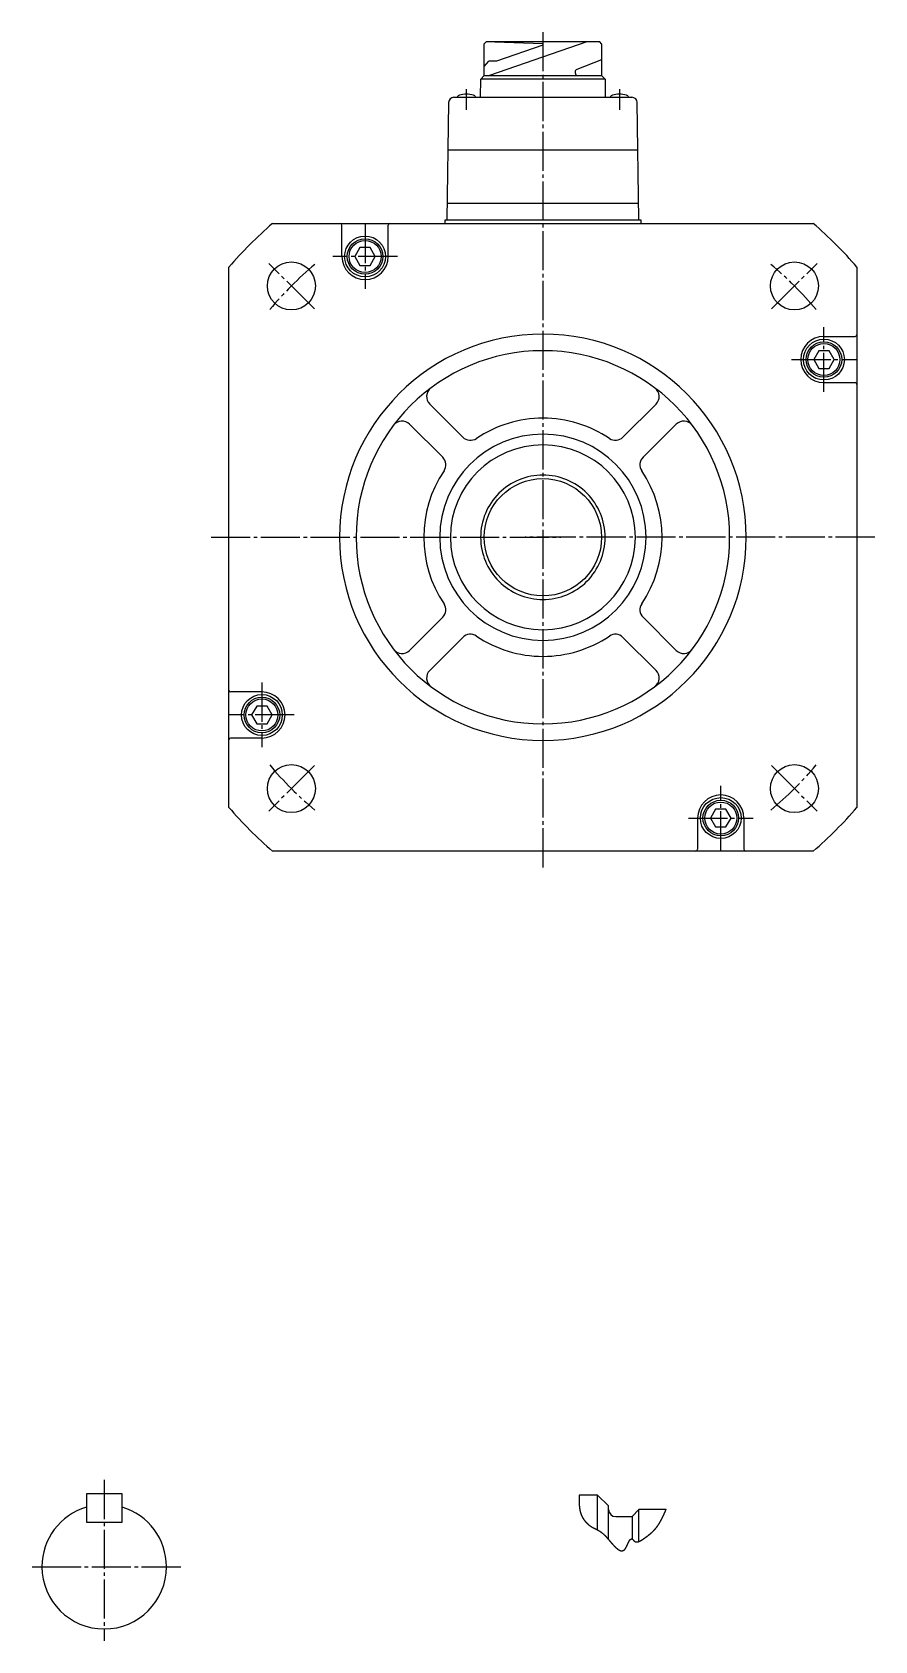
# Model space of a CAD drawing. Extents: x -435 to 485, y -233 to 290.
# Drawn here: x 247.6 to 484.5, y -165.4 to 287.2 of the extents above; entities that cross this region are included whole.
import ezdxf

# ---------------------------------------------------------------- set-up
doc = ezdxf.new("R2010")
doc.units = 0
doc.linetypes.add('DASH_CENTER', pattern=[14, 11, -1, 1, -1])
doc.layers.get('0').update_dxf_attribs({"linetype": 'CONTINUOUS'})

msp = doc.modelspace()

# ---------------------------------------------------------------- linework, layer by layer
at = {"color": 1, "linetype": 'DASH_CENTER'}
for p, q in [((391.21, 287.18), (391.21, 51.77)), ((369.72, 265.37), (369.72, 271.11)), ((412.72, 271.11), (412.72, 265.37)), ((341.22, 233.17), (341.22, 214.97)), ((326.96, 209.32), (314.14, 222.14)), ((350.32, 224.07), (332.12, 224.07)), ((455.47, 209.32), (468.29, 222.14)), ((470.21, 185.97), (470.21, 204.17)), ((461.11, 195.07), (479.31, 195.07)), ((297.92, 145.07), (396.22, 145.07)), ((484.51, 145.07), (386.21, 145.07)), ((312.22, 104.17), (312.22, 85.97)), ((321.32, 95.07), (303.12, 95.07)), ((326.96, 80.82), (314.14, 67.99)), ((455.47, 80.82), (468.29, 67.99)), ((441.21, 56.97), (441.21, 75.17)), ((432.11, 66.07), (450.31, 66.07)), ((267.89, -120.17), (267.89, -162.08)), ((247.64, -144.58), (250.39, -144.58)), ((250.39, -144.58), (285.39, -144.58)), ((285.39, -144.58), (289.45, -144.58)), ((267.89, -162.08), (267.89, -165.43))]:
    msp.add_line(p, q, dxfattribs=at)
at = {"color": 7, "linetype": 'CONTINUOUS'}
for p, q in [((374.72, 283.92), (375.22, 284.42)), ((374.72, 274.98), (374.72, 283.92)), ((407.21, 284.42), (375.22, 284.42)), ((407.21, 284.42), (375.23, 284.42)), ((403.54, 284.42), (376.24, 274.98)), ((377.74, 284.42), (391.16, 284.03)), ((391.16, 283.56), (378.15, 279.07)), ((391.16, 284.03), (391.16, 283.56)), ((407.71, 283.92), (407.21, 284.42)), ((407.71, 283.92), (407.71, 274.98)), ((374.72, 277.57), (375.97, 279.07)), ((378.15, 279.07), (375.97, 279.07)), ((407.71, 279.4), (400.75, 276.66)), ((373.69, 268.87), (373.72, 273.98)), ((373.72, 273.98), (374.72, 274.98)), ((408.71, 273.98), (373.72, 273.98)), ((374.72, 274.98), (401.03, 274.98)), ((400.28, 275.97), (400.28, 275.73)), ((401.03, 274.98), (407.71, 274.98)), ((407.71, 274.98), (408.71, 273.98)), ((407.71, 274.98), (408.71, 273.98)), ((408.71, 273.98), (408.74, 268.87)), ((364.69, 267.39), (364.22, 234.37)), ((366.19, 268.87), (391.21, 268.87)), ((391.21, 268.87), (416.24, 268.87)), ((418.21, 234.37), (417.74, 267.39)), ((364.5, 254.07), (391.21, 254.07)), ((391.21, 254.07), (417.93, 254.07)), ((364.29, 239.07), (391.21, 239.07)), ((391.21, 239.07), (418.14, 239.07)), ((315.22, 233.37), (391.21, 233.37)), ((334.72, 224.07), (334.72, 232.87)), ((347.72, 224.07), (347.72, 232.87)), ((363.72, 234.37), (391.21, 234.37)), ((363.72, 233.37), (363.72, 234.37)), ((391.21, 233.37), (467.21, 233.37)), ((391.21, 234.37), (418.72, 234.37)), ((418.72, 234.37), (418.72, 233.37)), ((339.77, 226.57), (338.33, 224.07)), ((342.66, 226.57), (339.77, 226.57)), ((344.1, 224.07), (342.66, 226.57)), ((338.33, 224.07), (339.77, 221.57)), ((342.66, 221.57), (344.1, 224.07)), ((302.92, 69.07), (302.92, 221.06)), ((339.77, 221.57), (342.66, 221.57)), ((479.51, 221.06), (479.51, 69.07)), ((470.21, 201.57), (479.01, 201.57)), ((468.77, 197.57), (467.33, 195.07)), ((467.33, 195.07), (468.77, 192.57)), ((471.66, 197.57), (468.77, 197.57)), ((473.1, 195.07), (471.66, 197.57)), ((471.66, 192.57), (473.1, 195.07)), ((468.77, 192.57), (471.66, 192.57)), ((470.21, 188.57), (479.01, 188.57)), ((368.71, 173.23), (359.39, 182.55)), ((423.03, 182.54), (413.72, 173.23)), ((363.06, 167.57), (353.74, 176.89)), ((419.37, 167.57), (428.71, 176.9)), ((363.06, 122.57), (353.72, 113.23)), ((419.37, 122.57), (428.69, 113.25)), ((359.4, 107.6), (368.71, 116.91)), ((413.72, 116.91), (423.04, 107.59)), ((312.22, 101.57), (303.42, 101.57)), ((310.77, 97.57), (309.33, 95.07)), ((309.33, 95.07), (310.77, 92.57)), ((313.66, 97.57), (310.77, 97.57)), ((315.1, 95.07), (313.66, 97.57)), ((313.66, 92.57), (315.1, 95.07)), ((310.77, 92.57), (313.66, 92.57)), ((312.22, 88.57), (303.42, 88.57)), ((439.77, 68.57), (438.33, 66.07)), ((442.66, 68.57), (439.77, 68.57)), ((444.1, 66.07), (442.66, 68.57)), ((434.71, 66.07), (434.71, 57.27)), ((438.33, 66.07), (439.77, 63.57)), ((439.77, 63.57), (442.66, 63.57)), ((442.66, 63.57), (444.1, 66.07)), ((447.71, 66.07), (447.71, 57.27)), ((391.21, 56.77), (315.22, 56.77)), ((467.21, 56.77), (391.21, 56.77)), ((418.21, 56.77), (391.21, 56.77)), ((262.89, -124.08), (262.89, -127.8)), ((272.89, -124.08), (262.89, -124.08)), ((272.89, -127.8), (272.89, -124.08)), ((406.57, -124.41), (401.4, -124.41)), ((406.57, -124.41), (409.69, -127.41)), ((406.57, -134.21), (406.57, -124.41)), ((262.89, -127.8), (262.89, -132.08)), ((272.89, -132.08), (272.89, -127.8)), ((409.69, -136.95), (409.69, -127.41)), ((411.69, -130.48), (416.34, -130.48)), ((416.34, -130.48), (418.2, -128.44)), ((416.34, -130.48), (416.34, -136.8)), ((425.87, -128.44), (418.2, -128.44)), ((418.2, -137.48), (418.2, -128.44)), ((262.89, -132.08), (272.89, -132.08))]:
    msp.add_line(p, q, dxfattribs=at)
at = {"color": 2}
msp.add_polyline3d([(401.4, -124.41, 0), (401.4, -124.45, 0), (401.4, -124.49, 0), (401.4, -124.53, 0), (401.4, -124.57, 0), (401.39, -124.61, 0), (401.39, -124.65, 0), (401.39, -124.69, 0), (401.39, -124.73, 0), (401.39, -124.77, 0), (401.39, -124.81, 0), (401.39, -124.85, 0), (401.39, -124.89, 0), (401.39, -124.93, 0), (401.39, -124.97, 0), (401.39, -125.01, 0), (401.39, -125.05, 0), (401.39, -125.09, 0), (401.39, -125.14, 0), (401.39, -125.17, 0), (401.39, -125.22, 0), (401.38, -125.26, 0), (401.38, -125.3, 0), (401.38, -125.34, 0), (401.38, -125.38, 0), (401.38, -125.42, 0), (401.38, -125.46, 0), (401.38, -125.5, 0), (401.38, -125.54, 0), (401.38, -125.58, 0), (401.38, -125.62, 0), (401.38, -125.66, 0), (401.38, -125.7, 0), (401.38, -125.74, 0), (401.38, -125.78, 0), (401.38, -125.82, 0), (401.38, -125.86, 0), (401.38, -125.9, 0), (401.38, -125.94, 0), (401.38, -125.99, 0), (401.38, -126.03, 0), (401.38, -126.07, 0), (401.38, -126.11, 0), (401.39, -126.15, 0), (401.39, -126.19, 0), (401.39, -126.23, 0), (401.39, -126.27, 0), (401.39, -126.31, 0), (401.39, -126.35, 0), (401.39, -126.39, 0), (401.39, -126.43, 0), (401.39, -126.47, 0), (401.39, -126.51, 0), (401.39, -126.55, 0), (401.4, -126.59, 0), (401.4, -126.63, 0), (401.4, -126.67, 0), (401.4, -126.72, 0), (401.4, -126.75, 0), (401.4, -126.8, 0), (401.41, -126.84, 0), (401.41, -126.88, 0), (401.41, -126.92, 0), (401.41, -126.96, 0), (401.41, -127, 0), (401.42, -127.04, 0), (401.42, -127.08, 0), (401.42, -127.12, 0), (401.42, -127.16, 0), (401.43, -127.2, 0), (401.43, -127.24, 0), (401.43, -127.28, 0), (401.44, -127.32, 0), (401.44, -127.36, 0), (401.44, -127.4, 0), (401.44, -127.44, 0), (401.45, -127.48, 0), (401.45, -127.52, 0), (401.46, -127.56, 0), (401.46, -127.61, 0), (401.46, -127.64, 0), (401.47, -127.69, 0), (401.47, -127.73, 0), (401.48, -127.77, 0), (401.48, -127.81, 0), (401.49, -127.85, 0), (401.49, -127.89, 0), (401.5, -127.93, 0), (401.5, -127.97, 0), (401.51, -128.01, 0), (401.51, -128.05, 0), (401.52, -128.09, 0), (401.52, -128.13, 0), (401.53, -128.17, 0), (401.54, -128.21, 0), (401.54, -128.25, 0), (401.55, -128.29, 0), (401.55, -128.33, 0), (401.56, -128.37, 0), (401.57, -128.41, 0), (401.57, -128.45, 0), (401.58, -128.49, 0), (401.59, -128.53, 0), (401.6, -128.57, 0), (401.61, -128.61, 0), (401.61, -128.65, 0), (401.62, -128.69, 0), (401.63, -128.73, 0), (401.64, -128.77, 0), (401.65, -128.81, 0), (401.65, -128.85, 0), (401.66, -128.89, 0), (401.67, -128.93, 0), (401.68, -128.97, 0), (401.69, -129, 0), (401.7, -129.04, 0), (401.71, -129.08, 0), (401.72, -129.12, 0), (401.73, -129.16, 0), (401.74, -129.2, 0), (401.75, -129.24, 0), (401.76, -129.28, 0), (401.78, -129.32, 0), (401.79, -129.36, 0), (401.8, -129.4, 0), (401.81, -129.44, 0), (401.82, -129.48, 0), (401.83, -129.51, 0), (401.85, -129.55, 0), (401.86, -129.59, 0), (401.87, -129.63, 0), (401.88, -129.67, 0), (401.9, -129.71, 0), (401.91, -129.75, 0), (401.93, -129.78, 0), (401.94, -129.82, 0), (401.95, -129.86, 0), (401.97, -129.9, 0), (401.98, -129.94, 0), (402, -129.97, 0), (402.01, -130.01, 0), (402.03, -130.05, 0), (402.04, -130.09, 0), (402.06, -130.12, 0), (402.07, -130.16, 0), (402.09, -130.2, 0), (402.11, -130.24, 0), (402.12, -130.27, 0), (402.14, -130.31, 0), (402.16, -130.35, 0), (402.18, -130.38, 0), (402.19, -130.42, 0), (402.21, -130.46, 0), (402.23, -130.49, 0), (402.25, -130.53, 0), (402.27, -130.56, 0), (402.29, -130.6, 0), (402.3, -130.64, 0), (402.32, -130.67, 0), (402.34, -130.71, 0), (402.36, -130.74, 0), (402.38, -130.78, 0), (402.4, -130.81, 0), (402.42, -130.85, 0), (402.44, -130.88, 0), (402.46, -130.92, 0), (402.49, -130.95, 0), (402.51, -130.99, 0), (402.53, -131.02, 0), (402.55, -131.06, 0), (402.57, -131.09, 0), (402.6, -131.12, 0), (402.62, -131.16, 0), (402.64, -131.19, 0), (402.66, -131.23, 0), (402.69, -131.26, 0), (402.71, -131.29, 0), (402.73, -131.33, 0), (402.76, -131.36, 0), (402.78, -131.39, 0), (402.81, -131.42, 0), (402.83, -131.46, 0), (402.85, -131.49, 0), (402.88, -131.52, 0), (402.9, -131.55, 0), (402.93, -131.59, 0), (402.95, -131.62, 0), (402.98, -131.65, 0), (403, -131.68, 0), (403.03, -131.71, 0), (403.06, -131.75, 0), (403.08, -131.78, 0), (403.11, -131.81, 0), (403.13, -131.84, 0), (403.16, -131.87, 0), (403.19, -131.9, 0), (403.22, -131.93, 0), (403.24, -131.96, 0), (403.27, -131.99, 0), (403.3, -132.02, 0), (403.33, -132.05, 0), (403.35, -132.08, 0), (403.38, -132.11, 0), (403.41, -132.14, 0), (403.44, -132.17, 0), (403.47, -132.2, 0), (403.5, -132.23, 0), (403.52, -132.25, 0), (403.55, -132.28, 0), (403.58, -132.31, 0), (403.61, -132.34, 0), (403.64, -132.37, 0), (403.67, -132.4, 0), (403.7, -132.43, 0), (403.73, -132.45, 0), (403.76, -132.48, 0), (403.79, -132.51, 0), (403.82, -132.53, 0), (403.85, -132.56, 0), (403.88, -132.59, 0), (403.91, -132.62, 0), (403.94, -132.64, 0), (403.97, -132.67, 0), (404, -132.69, 0), (404.04, -132.72, 0), (404.07, -132.75, 0), (404.1, -132.77, 0), (404.13, -132.8, 0), (404.16, -132.82, 0), (404.19, -132.85, 0), (404.23, -132.88, 0), (404.26, -132.9, 0), (404.29, -132.93, 0), (404.32, -132.95, 0), (404.36, -132.97, 0), (404.39, -133, 0), (404.42, -133.02, 0), (404.45, -133.05, 0), (404.49, -133.07, 0), (404.52, -133.09, 0), (404.55, -133.12, 0), (404.59, -133.14, 0), (404.62, -133.16, 0), (404.65, -133.19, 0), (404.69, -133.21, 0), (404.72, -133.23, 0), (404.75, -133.25, 0), (404.79, -133.28, 0), (404.82, -133.3, 0), (404.86, -133.32, 0), (404.89, -133.34, 0), (404.93, -133.36, 0), (404.96, -133.38, 0), (404.99, -133.41, 0), (405.03, -133.43, 0), (405.06, -133.45, 0), (405.1, -133.47, 0), (405.13, -133.49, 0), (405.17, -133.51, 0), (405.2, -133.53, 0), (405.24, -133.55, 0), (405.27, -133.57, 0), (405.31, -133.59, 0), (405.35, -133.6, 0), (405.38, -133.62, 0), (405.42, -133.64, 0), (405.45, -133.66, 0), (405.49, -133.68, 0), (405.53, -133.7, 0), (405.56, -133.72, 0), (405.6, -133.74, 0), (405.63, -133.75, 0), (405.67, -133.77, 0), (405.71, -133.79, 0), (405.74, -133.81, 0), (405.78, -133.82, 0), (405.82, -133.84, 0), (405.85, -133.86, 0), (405.89, -133.88, 0), (405.93, -133.89, 0), (405.96, -133.91, 0), (406, -133.93, 0), (406.04, -133.95, 0), (406.07, -133.96, 0), (406.11, -133.98, 0), (406.15, -134, 0), (406.18, -134.02, 0), (406.22, -134.03, 0), (406.26, -134.05, 0), (406.29, -134.07, 0), (406.33, -134.09, 0), (406.37, -134.1, 0), (406.4, -134.12, 0), (406.44, -134.14, 0), (406.47, -134.16, 0), (406.51, -134.18, 0), (406.55, -134.2, 0), (406.58, -134.22, 0), (406.62, -134.23, 0), (406.65, -134.25, 0), (406.69, -134.27, 0), (406.72, -134.29, 0), (406.76, -134.31, 0), (406.79, -134.33, 0), (406.83, -134.35, 0), (406.86, -134.37, 0), (406.9, -134.4, 0), (406.93, -134.41, 0), (406.97, -134.44, 0), (407, -134.46, 0), (407.04, -134.48, 0), (407.07, -134.5, 0), (407.11, -134.52, 0), (407.14, -134.54, 0), (407.17, -134.57, 0), (407.21, -134.59, 0), (407.24, -134.61, 0), (407.28, -134.63, 0), (407.31, -134.66, 0), (407.34, -134.68, 0), (407.38, -134.7, 0), (407.41, -134.73, 0), (407.44, -134.75, 0), (407.48, -134.78, 0), (407.51, -134.8, 0), (407.54, -134.82, 0), (407.57, -134.85, 0), (407.61, -134.87, 0), (407.64, -134.9, 0), (407.67, -134.92, 0), (407.7, -134.95, 0), (407.73, -134.97, 0), (407.77, -135, 0), (407.8, -135.02, 0), (407.83, -135.05, 0), (407.86, -135.07, 0), (407.89, -135.1, 0), (407.92, -135.12, 0), (407.95, -135.15, 0), (407.99, -135.18, 0), (408.02, -135.2, 0), (408.05, -135.23, 0), (408.08, -135.26, 0), (408.11, -135.28, 0), (408.14, -135.31, 0), (408.17, -135.34, 0), (408.2, -135.36, 0), (408.23, -135.39, 0), (408.26, -135.42, 0), (408.29, -135.45, 0), (408.32, -135.47, 0), (408.35, -135.5, 0), (408.38, -135.53, 0), (408.41, -135.56, 0), (408.44, -135.59, 0), (408.47, -135.61, 0), (408.5, -135.64, 0), (408.52, -135.67, 0), (408.55, -135.7, 0), (408.58, -135.73, 0), (408.61, -135.76, 0), (408.64, -135.78, 0), (408.67, -135.81, 0), (408.7, -135.84, 0), (408.73, -135.87, 0), (408.75, -135.9, 0), (408.78, -135.93, 0), (408.81, -135.96, 0), (408.84, -135.99, 0), (408.87, -136.02, 0), (408.89, -136.05, 0), (408.92, -136.08, 0), (408.95, -136.11, 0), (408.98, -136.14, 0), (409, -136.17, 0), (409.03, -136.2, 0), (409.06, -136.23, 0), (409.08, -136.26, 0), (409.11, -136.29, 0), (409.14, -136.32, 0), (409.17, -136.35, 0), (409.19, -136.38, 0), (409.22, -136.41, 0), (409.25, -136.44, 0), (409.27, -136.47, 0), (409.3, -136.5, 0), (409.33, -136.53, 0), (409.36, -136.56, 0), (409.38, -136.59, 0), (409.41, -136.62, 0), (409.43, -136.65, 0), (409.46, -136.68, 0), (409.49, -136.71, 0), (409.51, -136.74, 0), (409.54, -136.77, 0), (409.57, -136.8, 0), (409.59, -136.83, 0), (409.62, -136.87, 0), (409.65, -136.9, 0), (409.67, -136.93, 0), (409.7, -136.96, 0), (409.73, -136.99, 0), (409.75, -137.02, 0), (409.78, -137.05, 0), (409.8, -137.08, 0), (409.83, -137.11, 0), (409.86, -137.14, 0), (409.88, -137.17, 0), (409.91, -137.21, 0), (409.94, -137.24, 0), (409.96, -137.27, 0), (409.99, -137.3, 0), (410.01, -137.33, 0), (410.04, -137.36, 0), (410.07, -137.39, 0), (410.09, -137.42, 0), (410.12, -137.45, 0), (410.14, -137.48, 0), (410.17, -137.51, 0), (410.2, -137.54, 0), (410.22, -137.57, 0), (410.25, -137.61, 0), (410.27, -137.64, 0), (410.3, -137.67, 0), (410.33, -137.7, 0), (410.35, -137.73, 0), (410.38, -137.76, 0), (410.41, -137.79, 0), (410.43, -137.82, 0), (410.46, -137.85, 0), (410.49, -137.88, 0), (410.51, -137.91, 0), (410.54, -137.94, 0), (410.57, -137.97, 0), (410.59, -138, 0), (410.62, -138.04, 0), (410.65, -138.07, 0), (410.67, -138.1, 0), (410.7, -138.13, 0), (410.73, -138.16, 0), (410.75, -138.19, 0), (410.78, -138.22, 0), (410.81, -138.25, 0), (410.83, -138.28, 0), (410.86, -138.31, 0), (410.89, -138.34, 0), (410.92, -138.37, 0), (410.94, -138.4, 0), (410.97, -138.43, 0), (411, -138.46, 0), (411.03, -138.49, 0), (411.05, -138.52, 0), (411.08, -138.55, 0), (411.11, -138.58, 0), (411.14, -138.61, 0), (411.16, -138.64, 0), (411.19, -138.67, 0), (411.22, -138.7, 0), (411.25, -138.72, 0), (411.28, -138.75, 0), (411.31, -138.78, 0), (411.33, -138.81, 0), (411.36, -138.84, 0), (411.39, -138.87, 0), (411.42, -138.9, 0), (411.45, -138.93, 0), (411.48, -138.96, 0), (411.5, -138.98, 0), (411.53, -139.01, 0), (411.56, -139.04, 0), (411.59, -139.07, 0), (411.62, -139.1, 0), (411.65, -139.12, 0), (411.68, -139.15, 0), (411.71, -139.18, 0), (411.74, -139.21, 0), (411.77, -139.23, 0), (411.8, -139.26, 0), (411.83, -139.29, 0), (411.86, -139.31, 0), (411.89, -139.34, 0), (411.92, -139.37, 0), (411.95, -139.39, 0), (411.98, -139.42, 0), (412.01, -139.44, 0), (412.04, -139.47, 0), (412.07, -139.49, 0), (412.11, -139.52, 0), (412.14, -139.54, 0), (412.17, -139.57, 0), (412.2, -139.59, 0), (412.24, -139.62, 0), (412.27, -139.64, 0), (412.3, -139.66, 0), (412.34, -139.69, 0), (412.37, -139.71, 0), (412.4, -139.73, 0), (412.44, -139.76, 0), (412.48, -139.78, 0), (412.51, -139.8, 0), (412.55, -139.82, 0), (412.58, -139.84, 0), (412.62, -139.87, 0), (412.65, -139.89, 0), (412.69, -139.91, 0), (412.73, -139.93, 0), (412.77, -139.94, 0), (412.8, -139.96, 0), (412.84, -139.98, 0), (412.88, -140, 0), (412.92, -140.01, 0), (412.96, -140.03, 0), (413, -140.04, 0), (413.03, -140.05, 0), (413.07, -140.06, 0), (413.11, -140.07, 0), (413.15, -140.08, 0), (413.19, -140.09, 0), (413.23, -140.09, 0), (413.27, -140.1, 0), (413.31, -140.1, 0), (413.35, -140.1, 0), (413.39, -140.1, 0), (413.43, -140.1, 0), (413.47, -140.09, 0), (413.51, -140.09, 0), (413.55, -140.08, 0), (413.59, -140.07, 0), (413.63, -140.06, 0), (413.67, -140.05, 0), (413.71, -140.03, 0), (413.75, -140.02, 0), (413.79, -140, 0), (413.83, -139.99, 0), (413.86, -139.97, 0), (413.9, -139.95, 0), (413.94, -139.93, 0), (413.97, -139.91, 0), (414.01, -139.88, 0), (414.04, -139.86, 0), (414.08, -139.83, 0), (414.11, -139.81, 0), (414.14, -139.78, 0), (414.17, -139.75, 0), (414.2, -139.73, 0), (414.23, -139.7, 0), (414.26, -139.67, 0), (414.28, -139.64, 0), (414.31, -139.6, 0), (414.33, -139.57, 0), (414.36, -139.54, 0), (414.38, -139.51, 0), (414.41, -139.47, 0), (414.43, -139.44, 0), (414.45, -139.41, 0), (414.47, -139.37, 0), (414.49, -139.34, 0), (414.51, -139.3, 0), (414.53, -139.27, 0), (414.55, -139.23, 0), (414.57, -139.19, 0), (414.59, -139.16, 0), (414.61, -139.12, 0), (414.63, -139.09, 0), (414.65, -139.05, 0), (414.67, -139.01, 0), (414.69, -138.98, 0), (414.7, -138.94, 0), (414.72, -138.9, 0), (414.74, -138.87, 0), (414.76, -138.83, 0), (414.77, -138.79, 0), (414.79, -138.76, 0), (414.81, -138.72, 0), (414.83, -138.68, 0), (414.85, -138.65, 0), (414.86, -138.61, 0), (414.88, -138.57, 0), (414.9, -138.54, 0), (414.92, -138.5, 0), (414.93, -138.47, 0), (414.95, -138.43, 0), (414.97, -138.39, 0), (414.99, -138.36, 0), (415, -138.32, 0), (415.02, -138.28, 0), (415.04, -138.25, 0), (415.06, -138.21, 0), (415.07, -138.18, 0), (415.09, -138.14, 0), (415.11, -138.1, 0), (415.12, -138.07, 0), (415.14, -138.03, 0), (415.16, -138, 0), (415.18, -137.96, 0), (415.2, -137.93, 0), (415.21, -137.89, 0), (415.23, -137.85, 0), (415.25, -137.82, 0), (415.27, -137.78, 0), (415.29, -137.75, 0), (415.3, -137.71, 0), (415.32, -137.67, 0), (415.34, -137.64, 0), (415.36, -137.6, 0), (415.38, -137.56, 0), (415.39, -137.53, 0), (415.41, -137.49, 0), (415.43, -137.45, 0), (415.45, -137.41, 0), (415.47, -137.38, 0), (415.49, -137.34, 0), (415.5, -137.3, 0), (415.52, -137.26, 0), (415.54, -137.22, 0), (415.56, -137.19, 0), (415.58, -137.15, 0), (415.6, -137.11, 0), (415.63, -137.08, 0), (415.65, -137.04, 0), (415.67, -137.01, 0), (415.7, -136.98, 0), (415.73, -136.95, 0), (415.75, -136.92, 0), (415.78, -136.9, 0), (415.82, -136.87, 0), (415.85, -136.85, 0), (415.88, -136.83, 0), (415.92, -136.81, 0), (415.96, -136.8, 0), (416, -136.78, 0), (416.04, -136.78, 0), (416.09, -136.77, 0), (416.13, -136.77, 0), (416.17, -136.77, 0), (416.21, -136.77, 0), (416.25, -136.78, 0), (416.29, -136.79, 0), (416.33, -136.8, 0), (416.37, -136.82, 0), (416.4, -136.84, 0), (416.43, -136.86, 0), (416.46, -136.88, 0), (416.49, -136.91, 0), (416.52, -136.94, 0), (416.55, -136.97, 0), (416.58, -137, 0), (416.6, -137.04, 0), (416.63, -137.07, 0), (416.66, -137.1, 0), (416.68, -137.13, 0), (416.71, -137.17, 0), (416.74, -137.2, 0), (416.76, -137.23, 0), (416.79, -137.26, 0), (416.82, -137.29, 0), (416.85, -137.31, 0), (416.88, -137.34, 0), (416.91, -137.37, 0), (416.94, -137.39, 0), (416.98, -137.41, 0), (417.01, -137.44, 0), (417.05, -137.46, 0), (417.08, -137.47, 0), (417.12, -137.49, 0), (417.15, -137.51, 0), (417.19, -137.53, 0), (417.23, -137.54, 0), (417.27, -137.55, 0), (417.31, -137.56, 0), (417.35, -137.57, 0), (417.39, -137.58, 0), (417.43, -137.59, 0), (417.47, -137.6, 0), (417.51, -137.6, 0), (417.56, -137.6, 0), (417.6, -137.61, 0), (417.64, -137.61, 0), (417.68, -137.61, 0), (417.72, -137.6, 0), (417.76, -137.6, 0), (417.8, -137.6, 0), (417.84, -137.59, 0), (417.88, -137.59, 0), (417.92, -137.58, 0), (417.96, -137.57, 0), (418, -137.56, 0), (418.04, -137.55, 0), (418.08, -137.53, 0), (418.12, -137.52, 0), (418.16, -137.51, 0), (418.19, -137.49, 0), (418.23, -137.48, 0), (418.27, -137.46, 0), (418.31, -137.45, 0), (418.35, -137.43, 0), (418.38, -137.41, 0), (418.42, -137.39, 0), (418.45, -137.37, 0), (418.49, -137.35, 0), (418.53, -137.34, 0), (418.56, -137.32, 0), (418.6, -137.3, 0), (418.63, -137.28, 0), (418.67, -137.26, 0), (418.71, -137.24, 0), (418.74, -137.22, 0), (418.78, -137.19, 0), (418.81, -137.17, 0), (418.85, -137.15, 0), (418.88, -137.13, 0), (418.92, -137.11, 0), (418.95, -137.09, 0), (418.98, -137.07, 0), (419.02, -137.04, 0), (419.05, -137.02, 0), (419.09, -137, 0), (419.12, -136.98, 0), (419.15, -136.96, 0), (419.19, -136.93, 0), (419.22, -136.91, 0), (419.25, -136.89, 0), (419.29, -136.87, 0), (419.32, -136.84, 0), (419.36, -136.82, 0), (419.39, -136.8, 0), (419.42, -136.78, 0), (419.45, -136.75, 0), (419.49, -136.73, 0), (419.52, -136.71, 0), (419.56, -136.69, 0), (419.59, -136.66, 0), (419.62, -136.64, 0), (419.66, -136.62, 0), (419.69, -136.59, 0), (419.72, -136.57, 0), (419.75, -136.55, 0), (419.79, -136.53, 0), (419.82, -136.5, 0), (419.86, -136.48, 0), (419.89, -136.46, 0), (419.92, -136.43, 0), (419.95, -136.41, 0), (419.99, -136.39, 0), (420.02, -136.36, 0), (420.05, -136.34, 0), (420.09, -136.32, 0), (420.12, -136.29, 0), (420.15, -136.27, 0), (420.19, -136.25, 0), (420.22, -136.22, 0), (420.25, -136.2, 0), (420.28, -136.17, 0), (420.32, -136.15, 0), (420.35, -136.13, 0), (420.38, -136.1, 0), (420.42, -136.08, 0), (420.45, -136.06, 0), (420.48, -136.03, 0), (420.51, -136.01, 0), (420.55, -135.98, 0), (420.58, -135.96, 0), (420.61, -135.93, 0), (420.64, -135.91, 0), (420.68, -135.88, 0), (420.71, -135.86, 0), (420.74, -135.84, 0), (420.77, -135.81, 0), (420.81, -135.79, 0), (420.84, -135.76, 0), (420.87, -135.74, 0), (420.9, -135.71, 0), (420.93, -135.69, 0), (420.96, -135.66, 0), (421, -135.64, 0), (421.03, -135.61, 0), (421.06, -135.59, 0), (421.09, -135.56, 0), (421.12, -135.54, 0), (421.15, -135.51, 0), (421.19, -135.48, 0), (421.22, -135.46, 0), (421.25, -135.43, 0), (421.28, -135.41, 0), (421.31, -135.38, 0), (421.34, -135.35, 0), (421.37, -135.33, 0), (421.4, -135.3, 0), (421.44, -135.28, 0), (421.47, -135.25, 0), (421.5, -135.22, 0), (421.53, -135.2, 0), (421.56, -135.17, 0), (421.59, -135.15, 0), (421.62, -135.12, 0), (421.65, -135.09, 0), (421.68, -135.06, 0), (421.71, -135.04, 0), (421.74, -135.01, 0), (421.77, -134.98, 0), (421.8, -134.96, 0), (421.83, -134.93, 0), (421.86, -134.9, 0), (421.89, -134.87, 0), (421.92, -134.85, 0), (421.95, -134.82, 0), (421.98, -134.79, 0), (422.01, -134.76, 0), (422.04, -134.73, 0), (422.07, -134.71, 0), (422.1, -134.68, 0), (422.13, -134.65, 0), (422.16, -134.62, 0), (422.19, -134.59, 0), (422.21, -134.56, 0), (422.24, -134.54, 0), (422.27, -134.51, 0), (422.3, -134.48, 0), (422.33, -134.45, 0), (422.36, -134.42, 0), (422.39, -134.39, 0), (422.42, -134.36, 0), (422.44, -134.33, 0), (422.47, -134.3, 0), (422.5, -134.27, 0), (422.53, -134.24, 0), (422.55, -134.22, 0), (422.58, -134.19, 0), (422.61, -134.16, 0), (422.64, -134.12, 0), (422.66, -134.09, 0), (422.69, -134.06, 0), (422.72, -134.03, 0), (422.74, -134, 0), (422.77, -133.97, 0), (422.8, -133.94, 0), (422.82, -133.91, 0), (422.85, -133.88, 0), (422.88, -133.85, 0), (422.9, -133.82, 0), (422.93, -133.79, 0), (422.95, -133.76, 0), (422.98, -133.73, 0), (423, -133.69, 0), (423.03, -133.66, 0), (423.06, -133.63, 0), (423.08, -133.6, 0), (423.11, -133.57, 0), (423.13, -133.54, 0), (423.16, -133.5, 0), (423.18, -133.47, 0), (423.2, -133.44, 0), (423.23, -133.41, 0), (423.25, -133.38, 0), (423.28, -133.34, 0), (423.3, -133.31, 0), (423.33, -133.28, 0), (423.35, -133.25, 0), (423.37, -133.21, 0), (423.4, -133.18, 0), (423.42, -133.15, 0), (423.44, -133.11, 0), (423.47, -133.08, 0), (423.49, -133.05, 0), (423.51, -133.01, 0), (423.54, -132.98, 0), (423.56, -132.95, 0), (423.58, -132.91, 0), (423.61, -132.88, 0), (423.63, -132.85, 0), (423.65, -132.81, 0), (423.67, -132.78, 0), (423.69, -132.74, 0), (423.72, -132.71, 0), (423.74, -132.68, 0), (423.76, -132.64, 0), (423.78, -132.61, 0), (423.8, -132.57, 0), (423.82, -132.54, 0), (423.85, -132.5, 0), (423.87, -132.47, 0), (423.89, -132.44, 0), (423.91, -132.4, 0), (423.93, -132.37, 0), (423.95, -132.33, 0), (423.97, -132.3, 0), (423.99, -132.26, 0), (424.01, -132.23, 0), (424.04, -132.19, 0), (424.06, -132.16, 0), (424.08, -132.12, 0), (424.1, -132.09, 0), (424.12, -132.05, 0), (424.14, -132.02, 0), (424.16, -131.98, 0), (424.18, -131.94, 0), (424.2, -131.91, 0), (424.22, -131.87, 0), (424.24, -131.84, 0), (424.26, -131.8, 0), (424.28, -131.77, 0), (424.3, -131.73, 0), (424.32, -131.7, 0), (424.33, -131.66, 0), (424.36, -131.62, 0), (424.37, -131.59, 0), (424.39, -131.55, 0), (424.41, -131.52, 0), (424.43, -131.48, 0), (424.45, -131.45, 0), (424.47, -131.41, 0), (424.49, -131.37, 0), (424.51, -131.34, 0), (424.53, -131.3, 0), (424.55, -131.27, 0), (424.56, -131.23, 0), (424.58, -131.19, 0), (424.6, -131.16, 0), (424.62, -131.12, 0), (424.64, -131.09, 0), (424.66, -131.05, 0), (424.68, -131.01, 0), (424.69, -130.98, 0), (424.71, -130.94, 0), (424.73, -130.9, 0), (424.75, -130.87, 0), (424.77, -130.83, 0), (424.78, -130.79, 0), (424.8, -130.76, 0), (424.82, -130.72, 0), (424.84, -130.69, 0), (424.86, -130.65, 0), (424.87, -130.61, 0), (424.89, -130.58, 0), (424.91, -130.54, 0), (424.93, -130.5, 0), (424.94, -130.47, 0), (424.96, -130.43, 0), (424.98, -130.4, 0), (425, -130.36, 0), (425.01, -130.32, 0), (425.03, -130.28, 0), (425.05, -130.25, 0), (425.07, -130.21, 0), (425.08, -130.18, 0), (425.1, -130.14, 0), (425.12, -130.1, 0), (425.14, -130.06, 0), (425.15, -130.03, 0), (425.17, -129.99, 0), (425.19, -129.96, 0), (425.2, -129.92, 0), (425.22, -129.88, 0), (425.24, -129.84, 0), (425.26, -129.81, 0), (425.27, -129.77, 0), (425.29, -129.74, 0), (425.31, -129.7, 0), (425.32, -129.66, 0), (425.34, -129.62, 0), (425.36, -129.59, 0), (425.37, -129.55, 0), (425.39, -129.51, 0), (425.41, -129.48, 0), (425.42, -129.44, 0), (425.44, -129.4, 0), (425.46, -129.37, 0), (425.48, -129.33, 0), (425.49, -129.29, 0), (425.51, -129.26, 0), (425.52, -129.22, 0), (425.54, -129.18, 0), (425.56, -129.15, 0), (425.57, -129.11, 0), (425.59, -129.07, 0), (425.61, -129.03, 0), (425.62, -129, 0), (425.64, -128.96, 0), (425.66, -128.92, 0), (425.67, -128.89, 0), (425.69, -128.85, 0), (425.71, -128.81, 0), (425.72, -128.78, 0), (425.74, -128.74, 0), (425.76, -128.7, 0), (425.77, -128.66, 0), (425.79, -128.63, 0), (425.81, -128.59, 0), (425.82, -128.55, 0), (425.84, -128.52, 0), (425.86, -128.48, 0), (425.87, -128.44, 0)], dxfattribs=at)
at = {"color": 7, "linetype": 'CONTINUOUS'}
for centre, radius in [((341.22, 224.07), 5.75), ((341.22, 224.07), 5), ((341.22, 224.07), 4.5), ((320.5, 215.78), 6.75), ((461.93, 215.78), 6.75), ((470.22, 195.07), 5.75), ((470.21, 195.07), 5), ((470.21, 195.07), 4.5), ((391.21, 145.07), 16.5), ((312.21, 95.07), 5.75), ((312.22, 95.07), 5), ((312.22, 95.07), 4.5), ((320.5, 74.36), 6.75), ((461.93, 74.36), 6.75), ((441.22, 66.07), 5.75), ((441.21, 66.07), 5), ((441.21, 66.07), 4.5)]:
    msp.add_circle(centre, radius, dxfattribs=at)
for centre, radius, start, end in [((401.03, 275.97), 0.75, 111.422, 180), ((401.03, 275.73), 0.75, 180, 270), ((366.19, 267.37), 1.5, 90, 179.1768), ((368.04, 268.51), 1, 106.257, 158.9038), ((369.72, 262.75), 7, 90, 106.257), ((369.72, 262.75), 7, 73.743, 90), ((371.39, 268.51), 1, 21.0962, 73.743), ((411.04, 268.51), 1, 106.257, 158.9038), ((412.72, 262.75), 7, 90, 106.257), ((412.72, 262.75), 7, 73.743, 90), ((414.39, 268.51), 1, 21.0962, 73.743), ((416.24, 267.37), 1.5, 0.8232, 90), ((391.21, 145.07), 116.5, 130.7171, 139.2829), ((334.22, 232.87), 0.5, 0, 90), ((348.22, 232.87), 0.5, 90, 180), ((391.21, 145.07), 116.5, 40.7171, 49.2829), ((341.22, 224.07), 6.5, 180, 0), ((391.21, 145.07), 57.15, 90, 269.9999), ((391.21, 145.07), 57.15, 270, 89.9999), ((470.21, 195.07), 6.5, 90, 270), ((479.01, 202.07), 0.5, 270, 0), ((391.21, 145.07), 52.5, 90, 269.9999), ((391.21, 145.07), 52.5, 270, 89.9999), ((361.51, 184.67), 3, 126.8696, 224.9983), ((420.91, 184.67), 3, 314.9998, 53.1299), ((479.01, 188.07), 0.5, 0, 90), ((351.62, 174.77), 3, 44.9998, 143.1299), ((391.21, 145.07), 33.5, 89.9998, 123.9431), ((391.21, 145.07), 33.5, 56.0567, 90), ((430.81, 174.77), 3, 36.8696, 134.9983), ((391.21, 145.07), 29, 90, 269.9998), ((370.83, 175.35), 3, 224.9993, 303.946), ((391.21, 145.07), 29, 270, 89.9998), ((411.6, 175.35), 3, 236.0578, 315.0005), ((360.93, 165.45), 3, 326.0578, 45.0005), ((391.21, 145.07), 26, 90, 269.9998), ((391.21, 145.07), 26, 270, 89.9998), ((421.49, 165.45), 3, 134.999, 213.9431), ((391.21, 145.07), 33.5, 146.0567, 213.9435), ((391.21, 145.07), 33.5, 326.0567, 33.9435), ((391.21, 145.07), 17.5, 89.999, 180), ((391.21, 145.07), 17.5, 0, 90.001), ((391.21, 145.07), 17.5, 180, 270.001), ((391.21, 145.07), 17.5, 269.999, 0), ((360.93, 124.69), 3, 314.999, 33.9431), ((421.49, 124.69), 3, 146.0578, 225.0005), ((370.83, 114.79), 3, 56.0578, 135.0005), ((411.6, 114.79), 3, 44.9993, 123.946), ((351.62, 115.37), 3, 216.8696, 314.9983), ((391.21, 145.07), 33.5, 236.0567, 270), ((391.21, 145.07), 33.5, 269.9998, 303.9431), ((430.81, 115.37), 3, 224.9998, 323.1299), ((361.51, 105.47), 3, 134.9998, 233.1299), ((420.91, 105.47), 3, 306.8696, 44.9983), ((303.42, 102.07), 0.5, 180, 270), ((312.22, 95.07), 6.5, 270, 90), ((303.42, 88.07), 0.5, 90, 180), ((441.21, 66.07), 6.5, 0, 180), ((391.21, 145.07), 116.5, 220.7171, 229.2829), ((391.21, 145.07), 116.5, 310.7171, 319.2829), ((434.21, 57.27), 0.5, 270, 0), ((448.21, 57.27), 0.5, 180, 270), ((267.89, -144.58), 17.5, 106.6015, 180), ((267.89, -144.58), 17.5, 0, 73.3985), ((411.69, -128.48), 2, 180, 270), ((267.89, -144.58), 17.5, 180, 270), ((267.89, -144.58), 17.5, 270, 0)]:
    msp.add_arc(centre, radius, start, end, dxfattribs=at)
at = {"color": 1, "linetype": 'DASH_CENTER'}
for start, end in [(129.8417, 140.1584), (39.8416, 50.1584), (219.8416, 230.1584), (309.8417, 320.1584)]:
    msp.add_arc((391.21, 145.07), 100, start, end, dxfattribs=at)

doc.saveas('drawing.dxf')
